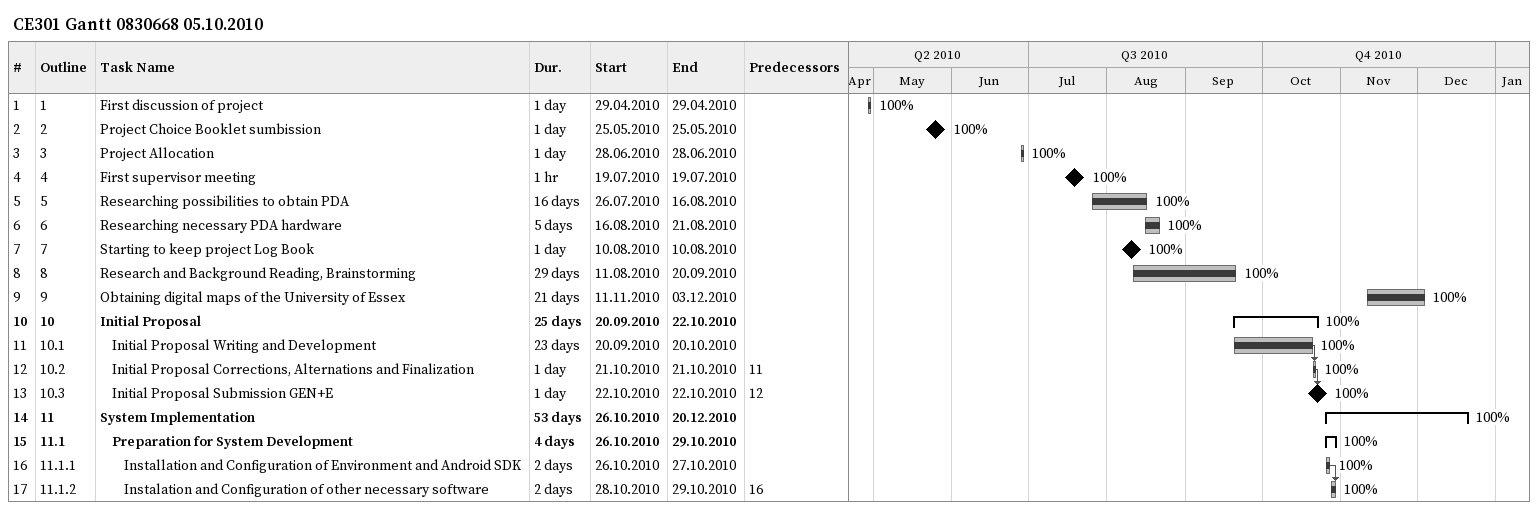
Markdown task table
CE301 Gantt 0830668 05.10.2010

| ID | WBS | Task | Duration | Start | Finish | Predecessors | % complete |
|---|---|---|---|---|---|---|---|
| 1 | 1 | First discussion of project | 1d | 2010-04-29 | 2010-04-29 |  | 100 |
| 2 | 2 | Project Choice Booklet sumbission | 1d | 2010-05-25 | 2010-05-25 |  | 100 |
| 3 | 3 | Project Allocation | 1d | 2010-06-28 | 2010-06-28 |  | 100 |
| 4 | 4 | First supervisor meeting | 1h | 2010-07-19 | 2010-07-19 |  | 100 |
| 5 | 5 | Researching possibilities to obtain PDA | 16d | 2010-07-26 | 2010-08-16 |  | 100 |
| 6 | 6 | Researching necessary PDA hardware | 5d | 2010-08-16 | 2010-08-21 |  | 100 |
| 7 | 7 | Starting to keep project Log Book | 1d | 2010-08-10 | 2010-08-10 |  | 100 |
| 8 | 8 | Research and Background Reading, Brainstorming | 29d | 2010-08-11 | 2010-09-20 |  | 100 |
| 9 | 9 | Obtaining digital maps of the University of Essex | 21d | 2010-11-11 | 2010-12-03 |  | 100 |
| 10 | 10 | **Initial Proposal** | 25d | 2010-09-20 | 2010-10-22 |  | 100 |
| 11 | 10.1 | Initial Proposal Writing and Development | 23d | 2010-09-20 | 2010-10-20 |  | 100 |
| 12 | 10.2 | Initial Proposal Corrections, Alternations and Finalization | 1d | 2010-10-21 | 2010-10-21 | 11 | 100 |
| 13 | 10.3 | Initial Proposal Submission GEN+E | 1d | 2010-10-22 | 2010-10-22 | 12 | 100 |
| 14 | 11 | **System Implementation** | 53d | 2010-10-26 | 2010-12-20 |  | 100 |
| 15 | 11.1 | **Preparation for System Development** | 4d | 2010-10-26 | 2010-10-29 |  | 100 |
| 16 | 11.1.1 | Installation and Configuration of Environment and Android SDK | 2d | 2010-10-26 | 2010-10-27 |  | 100 |
| 17 | 11.1.2 | Instalation and Configuration of other necessary software | 2d | 2010-10-28 | 2010-10-29 | 16 | 100 |
